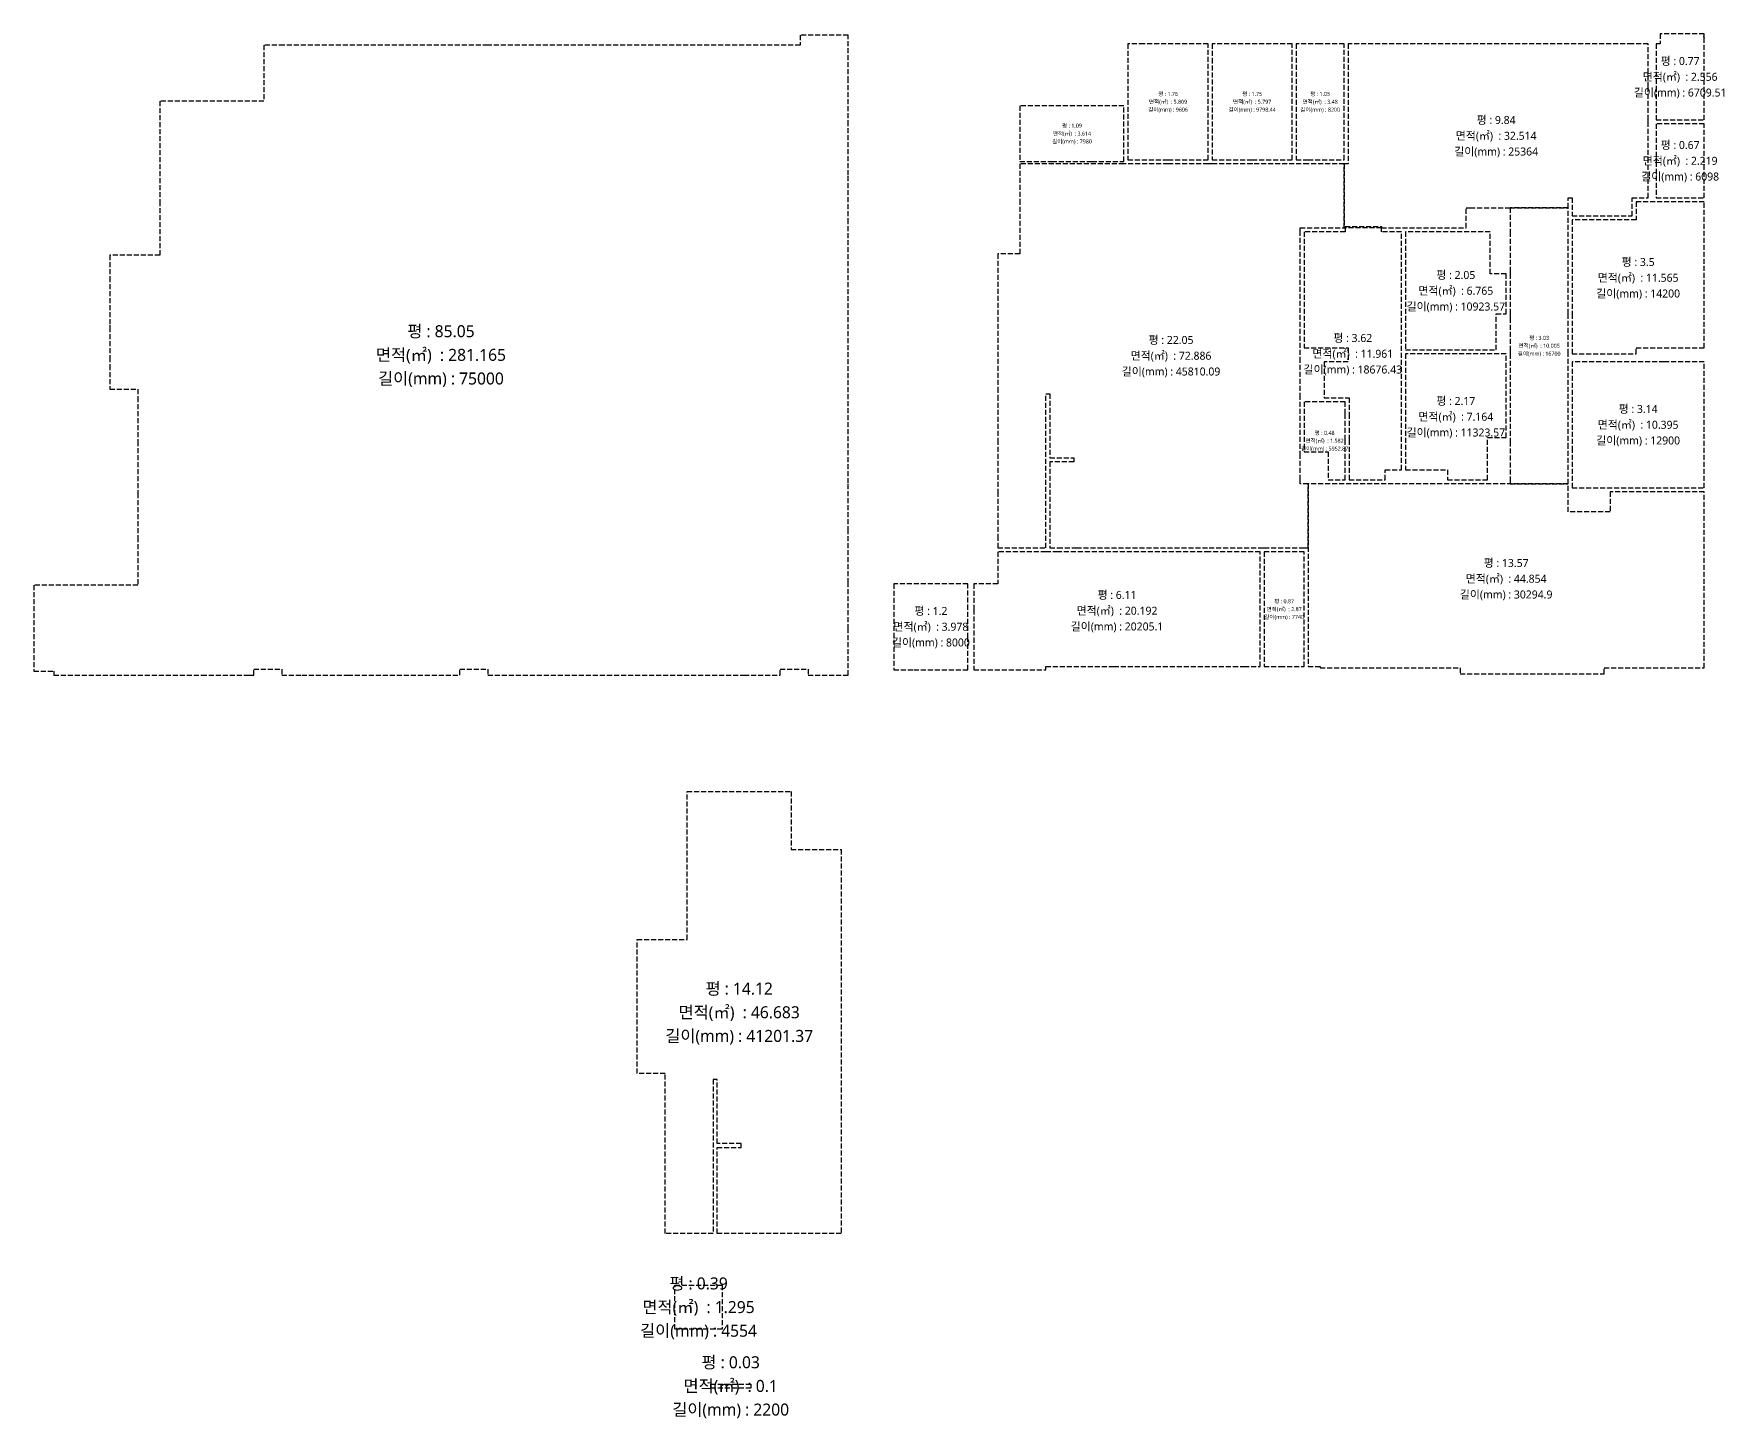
# Model space of a CAD drawing. Header units: metres. Extents: x 11578468 to 47831421, y -58341524 to -14256839.
# Drawn here: x 23815169 to 23857414, y -29181708 to -29147094 of the extents above; entities that cross this region are included whole.
import ezdxf
from ezdxf.enums import TextEntityAlignment as Align

# ---------------------------------------------------------------- set-up
doc = ezdxf.new("R2010")
doc.units = ezdxf.units.M
doc.header["$LTSCALE"] = 50
doc.header["$MEASUREMENT"] = 0
doc.linetypes.add('DASH', pattern=[0.35, 0.25, -0.1])
doc.layers.add('에어컨', color=30, linetype='DASH')
doc.styles.add('넥슨고딕', font='malgun.ttf')

msp = doc.modelspace()

# ---------------------------------------------------------------- linework, layer by layer
at = {"layer": '에어컨', "ltscale": 10}
for points in [[(23835519.1, -29151826.1), (23835519.1, -29150626.1), (23835519.1, -29149376.1), (23835519.1, -29148276.1), (23835519.1, -29147126.1), (23834319.1, -29147126.1), (23834319.1, -29147376.1), (23833619.1, -29147376.1), (23826519.1, -29147376.1), (23825819.1, -29147376.1), (23821419.1, -29147376.1), (23820919.1, -29147376.1), (23820919.1, -29148776.1), (23818319.1, -29148776.1), (23818319.1, -29151276.1), (23818319.1, -29152326.1), (23818319.1, -29152626.1), (23817069.1, -29152626.1), (23817069.1, -29153176.1), (23817069.1, -29154376.1), (23817069.1, -29154426.1), (23817069.1, -29155176.1), (23817069.1, -29155376.1), (23817069.1, -29155976.1), (23817769.1, -29155976.1), (23817769.1, -29156176.1), (23817769.1, -29157276.1), (23817769.1, -29158506.1), (23817769.1, -29158576.1), (23817769.1, -29159676.1), (23817769.1, -29160876.1), (23815169.1, -29160876.1), (23815169.1, -29163026.1), (23815669.1, -29163026.1), (23815669.1, -29163126.1), (23819369.1, -29163126.1), (23820549.1, -29163126.1), (23820669.1, -29163126.1), (23820669.1, -29162976.1), (23821369.1, -29162976.1), (23821369.1, -29163126.1), (23821869.1, -29163126.1), (23823019.1, -29163126.1), (23825819.1, -29163126.1), (23825819.1, -29162976.1), (23826519.1, -29162976.1), (23826519.1, -29163126.1), (23829319.1, -29163126.1), (23832919.1, -29163126.1), (23833819.1, -29163126.1), (23833819.1, -29162976.1), (23834519.1, -29162976.1), (23834519.1, -29163126.1), (23835519.1, -29163126.1), (23835519.1, -29161976.1), (23835519.1, -29160826.1), (23835519.1, -29159526.1), (23835519.1, -29158326.1)], [(23844516.8, -29147343.6), (23842913.8, -29147343.6), (23842513.8, -29147343.6), (23842513.8, -29150243.6), (23843516.8, -29150243.6), (23844516.8, -29150243.6)], [(23846616.8, -29147343.6), (23844618.3, -29147343.6), (23844618.3, -29147715), (23844616.8, -29150243.6), (23845616.8, -29150243.6), (23846616.8, -29150243.6)], [(23847916.8, -29147343.6), (23847313.8, -29147343.6), (23846716.8, -29147343.6), (23846716.8, -29150243.6), (23847016.8, -29150243.6), (23847916.8, -29150243.6)], [(23855513.8, -29148424.6), (23855513.8, -29147343.6), (23855113.8, -29147343.6), (23848016.8, -29147343.6), (23848016.8, -29150343.6), (23847916.8, -29150343.6), (23847916.8, -29151943.6), (23847940.2, -29151943.6), (23847940.2, -29151908.6), (23848852, -29151908.6), (23848852, -29151943.6), (23850963.8, -29151943.6), (23850963.8, -29151443.6), (23851063.8, -29151443.6), (23851963.8, -29151443.6), (23852063.8, -29151443.6), (23853513.8, -29151443.6), (23853513.8, -29151193.6), (23853613.8, -29151193.6), (23853613.8, -29151643.6), (23855113.8, -29151643.6), (23855113.8, -29151193.6), (23855513.8, -29151193.6), (23855513.8, -29150293.6), (23855513.8, -29149944.6), (23855513.8, -29149344.6), (23855513.8, -29149244.6)], [(23842413.8, -29148893.6), (23839813.8, -29148893.6), (23839813.8, -29150283.6), (23840613.9, -29150283.6), (23840613.9, -29150283.6), (23841613.8, -29150283.6), (23842413.8, -29150283.6)], [(23856913.8, -29149344.6), (23856213.8, -29149344.6), (23855713.8, -29149344.6), (23855713.8, -29150293.6), (23855713.8, -29151193.6), (23856913.8, -29151193.6)], [(23846813.8, -29152043.6), (23846813.8, -29151943.6), (23847916.8, -29151943.6), (23847916.8, -29150343.6), (23847016.8, -29150343.6), (23845636.8, -29150343.6), (23845616.8, -29150343.6), (23844616.8, -29150343.6), (23844516.8, -29150343.6), (23843516.8, -29150343.6), (23842413.8, -29150343.6), (23839813.8, -29150343.6), (23839813.8, -29151243.6), (23839813.8, -29152293.6), (23839813.8, -29152593.6), (23839263.8, -29152593.6), (23839263.8, -29155943.6), (23839263.8, -29156143.6), (23839263.8, -29157243.6), (23839263.8, -29158473.6), (23839263.8, -29158543.6), (23839263.8, -29159643.6), (23839263.8, -29159943.6), (23840464.3, -29159943.6), (23840464.3, -29156093.6), (23840563.8, -29156093.6), (23840563.8, -29156093.6), (23840564.3, -29156093.6), (23840564.3, -29157693.2), (23841163.8, -29157693.2), (23841163.8, -29157793.2), (23840564.3, -29157793.2), (23840564.3, -29159943.6), (23840763.8, -29159943.6), (23841223.8, -29159943.6), (23844539.3, -29159943.6), (23845816.3, -29159943.6), (23845916.3, -29159943.6), (23846916.3, -29159943.6), (23847016.3, -29159943.6), (23847016.3, -29158343.6), (23846813.8, -29158343.6), (23846813.8, -29158243.6), (23846813.8, -29157643.6), (23846813.8, -29156193.6), (23846813.8, -29155293.6), (23846813.8, -29154943.6)], [(23856913.8, -29151293.6), (23855213.8, -29151293.6), (23855213.8, -29151743.6), (23853613.8, -29151743.6), (23853613.8, -29154093.6), (23853613.8, -29155093.6), (23855213.8, -29155093.6), (23855213.8, -29154943.6), (23855913.8, -29154943.6), (23856913.8, -29154943.6)], [(23853513.8, -29155093.6), (23853513.8, -29154093.6), (23853513.8, -29151443.6), (23852063.8, -29151443.6), (23852063.8, -29152043.6), (23852063.8, -29152994.2), (23852063.8, -29153093.6), (23852063.8, -29154093.6), (23852063.8, -29154193.6), (23852063.8, -29154993.6), (23852063.8, -29155093.6), (23852063.8, -29157291.5), (23852063.8, -29158243.6), (23852063.8, -29158343.6), (23853513.8, -29158343.6), (23853513.8, -29157443.6)], [(23849352, -29152043.6), (23848852, -29152043.6), (23848852, -29151943.6), (23847940.2, -29151943.6), (23847940.2, -29152043.6), (23846913.8, -29152043.6), (23846913.8, -29154943.6), (23848013.8, -29154943.6), (23848013.8, -29155293.6), (23847413.8, -29155293.6), (23847413.8, -29156193.6), (23848040.2, -29156193.6), (23848040.2, -29156593.6), (23848040.2, -29157243.6), (23848040.2, -29158243.6), (23848940.2, -29158243.6), (23848940.2, -29157993.6), (23849352, -29157993.6)], [(23851963.8, -29153093.6), (23851563.7, -29153093.6), (23851563.7, -29152043.6), (23849452, -29152043.6), (23849452, -29154993.6), (23851713.8, -29154993.6), (23851713.8, -29154093.6), (23851963.8, -29154093.6)], [(23851963.8, -29155093.6), (23849452, -29155093.6), (23849452, -29157993.6), (23850502, -29157993.6), (23850502, -29158243.6), (23851502, -29158243.6), (23851502, -29157191.5), (23851963.8, -29157191.5)], [(23856913.8, -29155293.6), (23855913.8, -29155293.6), (23855213.8, -29155293.6), (23853613.8, -29155293.6), (23853613.8, -29157443.6), (23853613.8, -29158443.6), (23856913.8, -29158443.6)], [(23847940.2, -29156593.6), (23847940.2, -29156293.6), (23846913.8, -29156293.6), (23846913.8, -29157543.6), (23847513.8, -29157543.6), (23847513.8, -29158243.6), (23847940.2, -29158243.6), (23847940.2, -29157243.6)], [(23845816.3, -29160043.6), (23844539.3, -29160043.6), (23840763.8, -29160043.6), (23840464.3, -29160043.6), (23839263.8, -29160043.6), (23839263.8, -29160843.6), (23838663.8, -29160843.6), (23838663.8, -29161489.1), (23838663.8, -29162193.6), (23838663.8, -29162993.6), (23840464.3, -29162993.6), (23840464.3, -29162913.6), (23842163.8, -29162913.6), (23845416.3, -29162913.6), (23845816.3, -29162913.6)], [(23846916.3, -29160043.6), (23845916.3, -29160043.6), (23845916.3, -29162913.6), (23846316.3, -29162913.6), (23846916.3, -29162913.6)], [(23838513.8, -29161489.1), (23838513.8, -29160843.6), (23836663.8, -29160843.6), (23836663.8, -29162993.6), (23837163.8, -29162993.6), (23838513.8, -29162993.6), (23838513.8, -29162193.6)], [(23831193.4, -29178383.7), (23832370.4, -29178383.7), (23832370.4, -29179483.7), (23831193.4, -29179483.7)], [(23832085.3, -29180855.5), (23833085.3, -29180855.5), (23833085.3, -29180955.5), (23832085.3, -29180955.5)]]:
    msp.add_lwpolyline(points, close=True, dxfattribs=at)
msp.add_lwpolyline([(23856913.8, -29147493.6), (23856913.8, -29147191.4, -0.2168132), (23856900.9, -29147163.1, -0.2168132), (23856913.8, -29147134.9), (23856913.8, -29147093.6), (23855813.8, -29147093.6), (23855813.8, -29147343.6), (23855713.8, -29147343.6), (23855713.8, -29148424.6), (23855713.8, -29149244.6), (23856913.8, -29149244.6)], format="xyb", close=True, dxfattribs=at)
for points in [[(23847016.3, -29158343.6), (23847016.3, -29162913.6), (23847313.8, -29162913.6), (23847313.8, -29162943.6), (23850813.8, -29162943.6), (23850813.8, -29163093.6), (23854413.8, -29163093.6), (23854413.8, -29162943.6), (23856913.8, -29162943.6), (23856913.8, -29158543.6), (23854563.8, -29158543.6), (23854563.8, -29159043.6), (23853513.8, -29159043.6), (23853513.8, -29158343.6), (23847016.3, -29158343.6)], [(23831497.5, -29166038.3), (23834097.5, -29166038.3), (23834097.5, -29167488.3), (23835348.7, -29167488.3), (23835348.7, -29177088.3), (23832248, -29177088.3), (23832247.5, -29174937.8), (23832847.5, -29174937.8), (23832847.5, -29174837.8), (23832248, -29174837.8), (23832247.5, -29173238.3), (23832147.5, -29173238.3), (23832147.5, -29177088.3), (23830947.5, -29177088.3), (23830947.5, -29173088.3), (23830247.5, -29173088.3), (23830247.5, -29169738.3), (23831497.5, -29169738.3), (23831497.5, -29166038.3)]]:
    msp.add_lwpolyline(points, dxfattribs=at)

# ---------------------------------------------------------------- texts
at = {"layer": '에어컨', "ltscale": 10, "style": '넥슨고딕'}
for s, height, p in [('면적(㎡)  : 2.556', 200, (23856313.8, -29148169.1)), ('길이(mm) : 6709.51', 200, (23856313.8, -29148569.1)), ('면적(㎡)  : 5.809', 100, (23843515.3, -29148793.6)), ('면적(㎡)  : 5.797', 100, (23845616.8, -29148793.6)), ('면적(㎡)  : 3.48', 100, (23847316.8, -29148793.6)), ('길이(mm) : 9806', 100, (23843515.3, -29148993.6)), ('길이(mm) : 9798.44', 100, (23845616.8, -29148993.6)), ('길이(mm) : 8200', 100, (23847316.8, -29148993.6)), ('면적(㎡)  : 3.614', 100, (23841113.8, -29149588.6)), ('면적(㎡)  : 32.514', 200, (23851715.3, -29149643.6)), ('길이(mm) : 7980', 100, (23841113.8, -29149788.6)), ('길이(mm) : 25364', 200, (23851715.3, -29150043.6)), ('면적(㎡)  : 2.219', 200, (23856313.8, -29150269.1)), ('길이(mm) : 6098', 200, (23856313.8, -29150669.1)), ('면적(㎡)  : 11.565', 200, (23855263.8, -29153193.6)), ('면적(㎡)  : 6.765', 200, (23850707.9, -29153518.6)), ('길이(mm) : 14200', 200, (23855263.8, -29153593.6)), ('길이(mm) : 10923.57', 200, (23850707.9, -29153918.6)), ('면적(㎡)  : 281.165', 300, (23825344.1, -29155126.1)), ('면적(㎡)  : 72.886', 200, (23843590.3, -29155143.6)), ('면적(㎡)  : 11.961', 200, (23848132.9, -29155093.6)), ('길이(mm) : 16700', 100, (23852788.8, -29155093.6)), ('면적(㎡)  : 10.005', 100, (23852788.8, -29154893.6)), ('길이(mm) : 75000', 300, (23825344.1, -29155726.1)), ('길이(mm) : 45810.09', 200, (23843590.3, -29155543.6)), ('길이(mm) : 18676.43', 200, (23848132.9, -29155493.6)), ('면적(㎡)  : 7.164', 200, (23850707.9, -29156668.6)), ('면적(㎡)  : 10.395', 200, (23855263.8, -29156868.6)), ('면적(㎡)  : 1.582', 100, (23847427, -29157268.6)), ('길이(mm) : 11323.57', 200, (23850707.9, -29157068.6)), ('길이(mm) : 12900', 200, (23855263.8, -29157268.6)), ('길이(mm) : 5952.87', 100, (23847427, -29157468.6)), ('면적(㎡)  : 44.854', 200, (23851965, -29160718.6)), ('길이(mm) : 30294.9', 200, (23851965, -29161118.6)), ('면적(㎡)  : 20.192', 200, (23842240, -29161518.6)), ('면적(㎡)  : 2.87', 100, (23846416.3, -29161478.6)), ('면적(㎡)  : 3.978', 200, (23837588.8, -29161918.6)), ('길이(mm) : 20205.1', 200, (23842240, -29161918.6)), ('길이(mm) : 7740', 100, (23846416.3, -29161678.6)), ('길이(mm) : 8000', 200, (23837588.8, -29162318.6)), ('면적(㎡)  : 46.683', 300, (23832798.1, -29171563.3)), ('길이(mm) : 41201.37', 300, (23832798.1, -29172163.3)), ('면적(㎡)  : 1.295', 300, (23831781.9, -29178933.7)), ('길이(mm) : 4554', 300, (23831781.9, -29179533.7)), ('면적(㎡)  : 0.1', 300, (23832585.3, -29180905.5)), ('길이(mm) : 2200', 300, (23832585.3, -29181505.5))]:
    msp.add_text(s, height=height, dxfattribs=at).set_placement(p, align=Align.MIDDLE)
at = {"layer": '에어컨', "color": 7, "ltscale": 10, "style": '넥슨고딕'}
for s, height, p in [('평 : 0.77', 200, (23856313.8, -29147769.1)), ('평 : 1.76', 100, (23843515.3, -29148593.6)), ('평 : 1.75', 100, (23845616.8, -29148593.6)), ('평 : 1.05', 100, (23847316.8, -29148593.6)), ('평 : 9.84', 200, (23851715.3, -29149243.6)), ('평 : 1.09', 100, (23841113.8, -29149388.6)), ('평 : 0.67', 200, (23856313.8, -29149869.1)), ('평 : 3.5', 200, (23855263.8, -29152793.6)), ('평 : 2.05', 200, (23850707.9, -29153118.6)), ('평 : 85.05', 300, (23825344.1, -29154526.1)), ('평 : 22.05', 200, (23843590.3, -29154743.6)), ('평 : 3.62', 200, (23848132.9, -29154693.6)), ('평 : 3.03', 100, (23852788.8, -29154693.6)), ('평 : 2.17', 200, (23850707.9, -29156268.6)), ('평 : 3.14', 200, (23855263.8, -29156468.6)), ('평 : 0.48', 100, (23847427, -29157068.6)), ('평 : 13.57', 200, (23851965, -29160318.6)), ('평 : 6.11', 200, (23842240, -29161118.6)), ('평 : 1.2', 200, (23837588.8, -29161518.6)), ('평 : 0.87', 100, (23846416.3, -29161278.6)), ('평 : 14.12', 300, (23832798.1, -29170963.3)), ('평 : 0.39', 300, (23831781.9, -29178333.7)), ('평 : 0.03', 300, (23832585.3, -29180305.5))]:
    msp.add_text(s, height=height, dxfattribs=at).set_placement(p, align=Align.MIDDLE)

doc.saveas('drawing.dxf')
